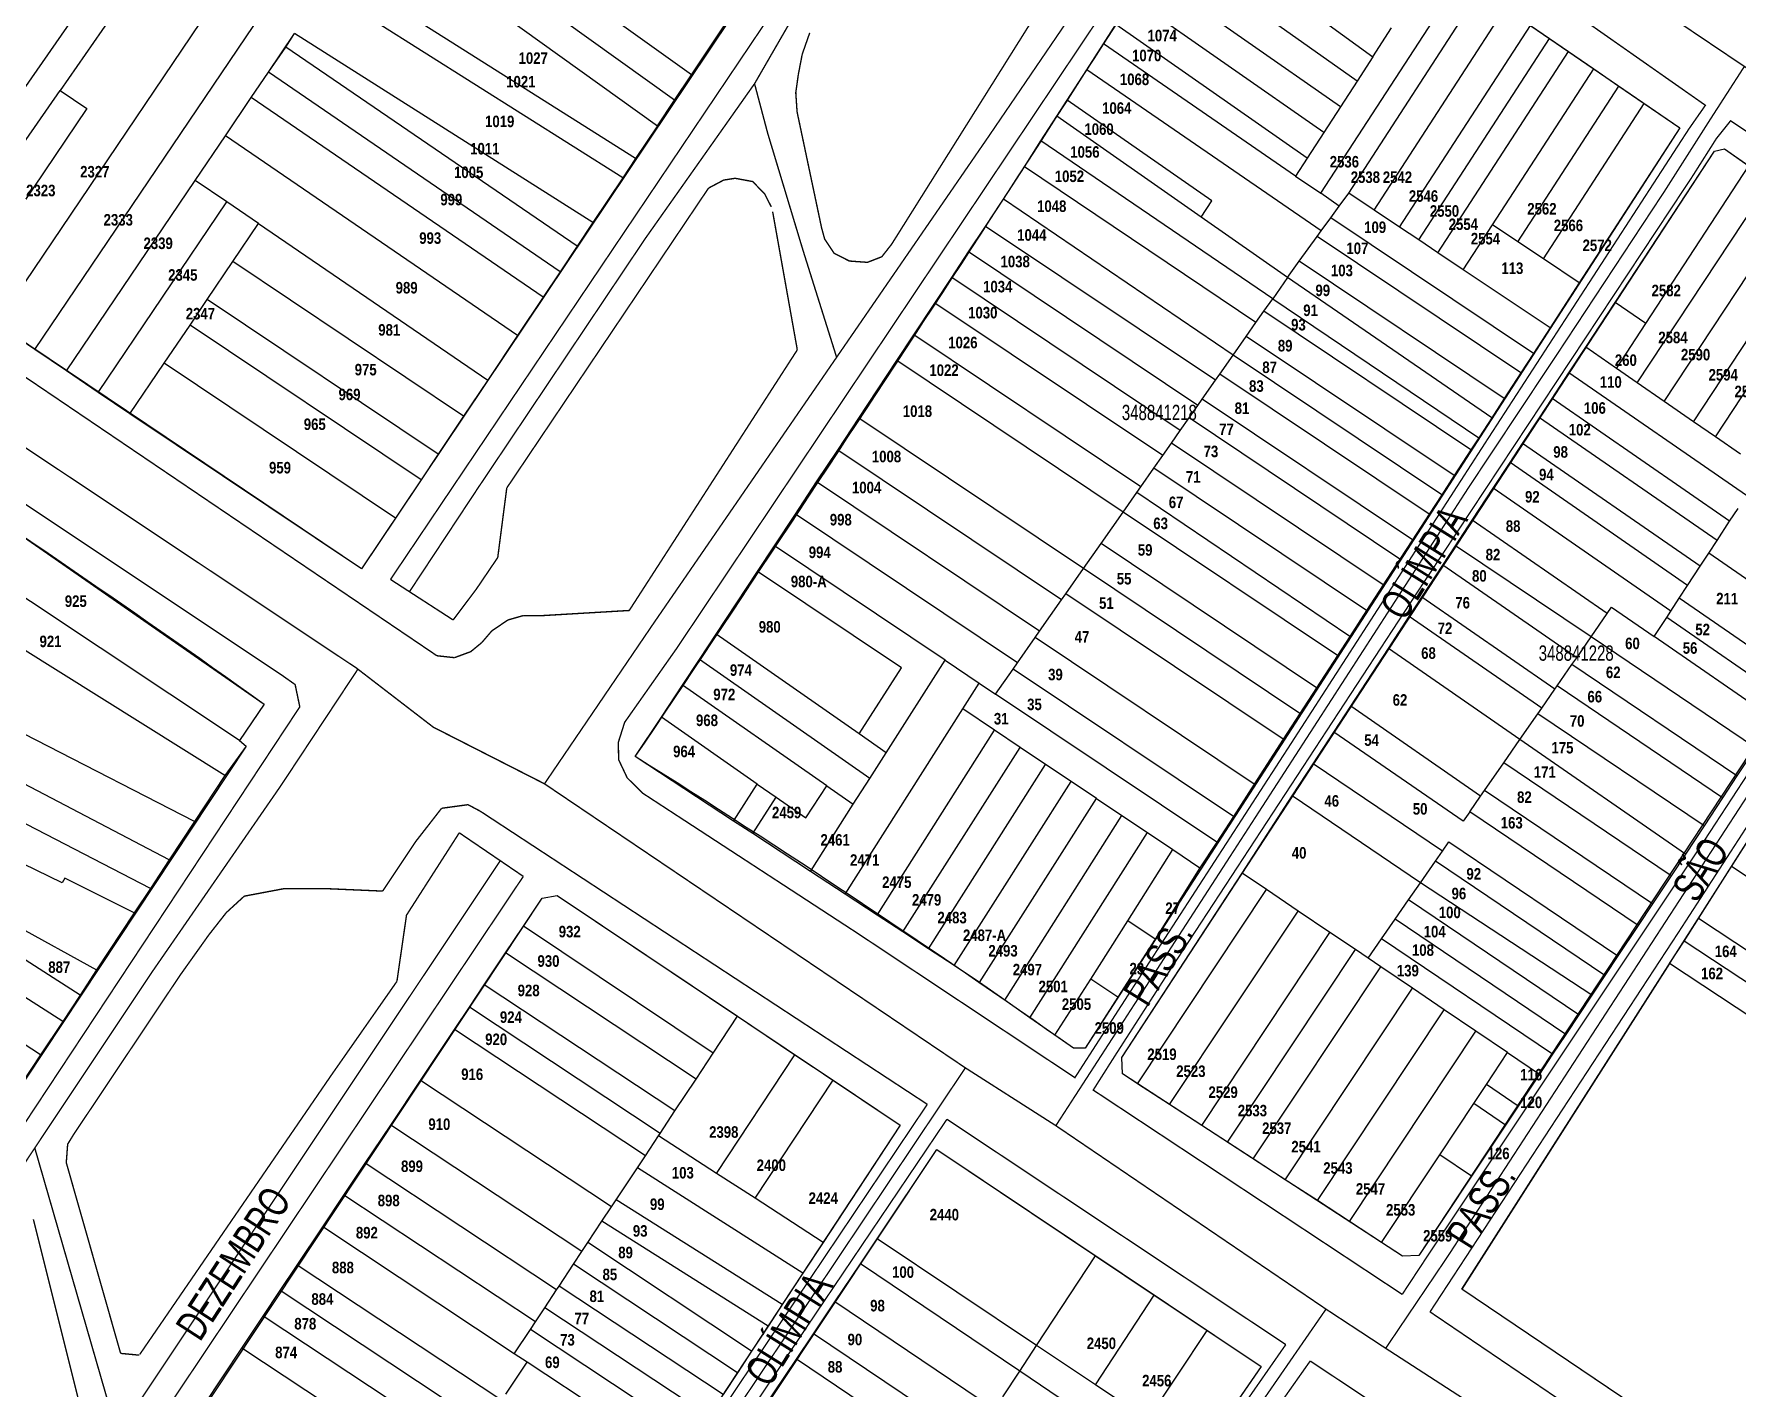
# Model space of a CAD drawing. Extents: x 203136 to 205923, y 4839890 to 4842982.
# Drawn here: x 203999 to 204221.4, y 4840854.8 to 4841031.6 of the extents above; entities that cross this region are included whole.
import ezdxf
from ezdxf.enums import TextEntityAlignment as Align

# ---------------------------------------------------------------- set-up
doc = ezdxf.new("R2010")
doc.units = 0
doc.header["$LTSCALE"] = 1.5
doc.header["$MEASUREMENT"] = 0
doc.linetypes.add('TRACO_11', pattern=[8, 3, -1, 3, -1])
for name, color, linetype in [('CD_MALHA_LOTES', 40, 'CONTINUOUS'), ('CD_TXT_QUADRA', 7, 'CONTINUOUS'), ('RU-QUADRAS', 210, 'CONTINUOUS'), ('SV-EIXO-RUA-PAV', 20, 'CONTINUOUS'), ('SV-RUA-NAO-PAV-S-GUIA-C-GUIA', 7, 'CONTINUOUS'), ('SV-RUA-PAVIM-S-GUIA-C-GUIA', 7, 'CONTINUOUS'), ('SV-TXT-RUA-PAV-S-GUIA-C-GUIA', 7, 'CONTINUOUS'), ('Th_NmrPort', 1, 'CONTINUOUS')]:
    doc.layers.add(name, color=color, linetype=linetype)
doc.styles.add('ARIAL', font='ARIAL.TTF')
doc.styles.get("Standard").update_dxf_attribs({"font": 'swisscbo.ttf'})

msp = doc.modelspace()

# ---------------------------------------------------------------- linework, layer by layer
at = {"layer": 'CD_MALHA_LOTES', "linetype": 'Continuous', "flags": 128}
for points in [[(204084.8, 4841026.32), (204042.801931, 4841056.31642)], [(203981.97, 4841001.92), (204014.94, 4841049.37)], [(203994.09, 4840993.81), (204031.63, 4841049.37)], [(204019.8, 4841049.37), (204002.37, 4841024.26)], [(204082.58, 4841022.99), (204045.82, 4841049.36)], [(204039.78, 4841048.77), (204080.36, 4841019.66)], [(204149.03, 4841046.61), (204173.75, 4841028.65)], [(204171.71, 4841025.5), (204146.79, 4841043.11)], [(204077.49, 4841015.37), (204035.23, 4841042.09)], [(204169.53, 4841022.15), (204144.53, 4841039.59)], [(204166.94, 4841010.84), (204185.25, 4841038.97)], [(204075.82, 4841012.87), (204036.94, 4841037.46)], [(204167.35, 4841018.8), (204142.36, 4841036.23)], [(204170.6, 4841010.88), (204187.72, 4841037.27)], [(203999.06, 4840990.45), (204028.74, 4841034.36)], [(204173.92, 4841008.66), (204191.03, 4841035.01)], [(204029.554553, 4841026.640722), (204032.88, 4841031.56)], [(204031.85, 4841029.91), (204032.88, 4841031.56)], [(204032.88, 4841031.56), (204032.97, 4841031.69)], [(204071.93, 4841007.05), (204032.97, 4841031.69)], [(204084.8, 4841026.32), (204089.25, 4841032.97)], [(204138.57, 4841030.35), (204140.2, 4841032.87)], [(204165.17, 4841015.45), (204140.2, 4841032.87)], [(204173.75, 4841028.65), (204176.18, 4841032.43)], [(204177.24, 4841006.43), (204194.33, 4841032.75)], [(204194.33, 4841032.75), (204196.8, 4841031.05)], [(204029.554553, 4841026.640722), (204031.85, 4841029.91)], [(204069.85, 4841003.93), (204031.85, 4841029.91)], [(204136.41, 4841026.98), (204138.57, 4841030.35)], [(204163.64, 4841013.1), (204138.57, 4841030.35)], [(204179.74, 4841004.76), (204196.8, 4841031.05)], [(204182.23, 4841003.09), (204199.28, 4841029.36)], [(204196.8, 4841031.05), (204199.28, 4841029.36)], [(204199.28, 4841029.36), (204202.58, 4841027.09)], [(204173.75, 4841028.65), (204171.71, 4841025.5)], [(204189.37, 4841006.74), (204202.58, 4841027.09)], [(204202.58, 4841027.09), (204205.88, 4841024.83)], [(204067.63, 4841000.6), (204029.554553, 4841026.640722)], [(204082.58, 4841022.99), (204084.8, 4841026.32)], [(204133.83, 4841022.98), (204136.41, 4841026.98)], [(204167.01, 4841005.94), (204136.41, 4841026.98)], [(204171.71, 4841025.5), (204169.53, 4841022.15)], [(204192.69, 4841004.51), (204205.88, 4841024.83)], [(204205.88, 4841024.83), (204209.18, 4841022.57)], [(203985.29, 4840999.69), (204002.37, 4841024.26)], [(204002.37, 4841024.26), (204005.86, 4841021.93)], [(204065.41, 4840997.28), (204027.314588, 4841023.327179)], [(204080.36, 4841019.66), (204082.58, 4841022.99)], [(204132.48, 4841020.89), (204133.83, 4841022.98)], [(204152.73, 4841009.88), (204133.83, 4841022.98)], [(204005.86, 4841021.93), (203989.09, 4840997.13)], [(204130.41, 4841017.67), (204132.48, 4841020.89)], [(204151.34, 4841007.72), (204132.48, 4841020.89)], [(204169.53, 4841022.15), (204167.35, 4841018.8)], [(204196.01, 4841002.29), (204209.18, 4841022.57)], [(204209.18, 4841022.57), (204213.83, 4841019.38)], [(204020, 4841012.51), (204023.95, 4841018.35)], [(204062.08, 4840992.29), (204023.95, 4841018.35)], [(204080.36, 4841019.66), (204077.49, 4841015.37)], [(204167.35, 4841018.8), (204165.17, 4841015.45)], [(204213.83, 4841019.38), (204200.7, 4840999.15)], [(204128.25, 4841014.31), (204130.41, 4841017.67)], [(204160.68, 4840997.05), (204130.41, 4841017.67)], [(204205.37, 4840996.6), (204218.33, 4841016.36)], [(204218.33, 4841016.36), (204219.64, 4841016.65)], [(204219.64, 4841016.65), (204222.83, 4841014.41)], [(204077.49, 4841015.37), (204075.82, 4841012.87)], [(204125.51, 4841010.06), (204128.25, 4841014.31)], [(204158.48, 4840993.98), (204128.25, 4841014.31)], [(204165.17, 4841015.45), (204163.64, 4841013.1)], [(204209.38, 4840993.83), (204222.83, 4841014.41)], [(204003.2, 4840987.65), (204020, 4841012.51)], [(204024.14, 4841009.71), (204020, 4841012.51)], [(204075.82, 4841012.87), (204071.93, 4841007.05)], [(204163.64, 4841013.1), (204166.94, 4841010.84)], [(204208.25, 4840986.11), (204225.65, 4841012.42)], [(204007.35, 4840984.85), (204024.14, 4841009.71)], [(204028.29, 4841006.91), (204024.14, 4841009.71)], [(204123.18, 4841006.53), (204125.51, 4841010.06)], [(204155.49, 4840989.71), (204125.51, 4841010.06)], [(204151.34, 4841007.72), (204152.73, 4841009.88)], [(204169.36, 4841009.17), (204166.94, 4841010.84)], [(204169.36, 4841009.17), (204170.6, 4841010.88)], [(204173.92, 4841008.66), (204170.6, 4841010.88)], [(204211.78, 4840983.67), (204229.16, 4841009.96)], [(204071.93, 4841007.05), (204069.85, 4841003.93)], [(204162.6, 4840999.85), (204151.34, 4841007.72)], [(204167.01, 4841005.94), (204168.25, 4841007.64)], [(204168.25, 4841007.64), (204169.36, 4841009.17)], [(204194.71, 4840989.92), (204168.25, 4841007.64)], [(204177.24, 4841006.43), (204173.92, 4841008.66)], [(204215.62, 4840981.02), (204232.92, 4841007.31)], [(204024.93, 4841001.94), (204028.29, 4841006.91)], [(204028.29, 4841006.91), (204058.19, 4840986.46)], [(204120.97, 4841003.2), (204123.18, 4841006.53)], [(204153.2, 4840986.43), (204123.18, 4841006.53)], [(204164.14, 4841001.97), (204166.49, 4841005.21)], [(204166.49, 4841005.21), (204167.01, 4841005.94)], [(204193.08, 4840987.41), (204166.49, 4841005.21)], [(204179.74, 4841004.76), (204177.24, 4841006.43)], [(204185.55, 4841000.87), (204189.37, 4841006.74)], [(204192.69, 4841004.51), (204189.37, 4841006.74)], [(204218.48, 4840979.04), (204235.77, 4841005.31)], [(204069.85, 4841003.93), (204067.63, 4841000.6)], [(204118.77, 4840999.86), (204120.97, 4841003.2)], [(204150.9, 4840983.16), (204120.97, 4841003.2)], [(204182.23, 4841003.09), (204179.74, 4841004.76)], [(204185.55, 4841000.87), (204182.23, 4841003.09)], [(204196.01, 4841002.29), (204192.69, 4841004.51)], [(204021.57, 4840996.97), (204024.93, 4841001.94)], [(204055.05, 4840981.77), (204024.93, 4841001.94)], [(204067.63, 4841000.6), (204065.41, 4840997.28)], [(204162.6, 4840999.85), (204164.14, 4841001.97)], [(204190.9, 4840984.05), (204164.14, 4841001.97)], [(204196.89, 4840993.28), (204185.55, 4841000.87)], [(204200.7, 4840999.15), (204196.01, 4841002.29)], [(204116.56, 4840996.52), (204118.77, 4840999.86)], [(204148.6, 4840979.88), (204118.77, 4840999.86)], [(204162.6, 4840999.85), (204160.68, 4840997.05)], [(204189.26, 4840981.53), (204162.6, 4840999.85)], [(204200.7, 4840999.15), (204196.89, 4840993.28)], [(204019.33, 4840993.65), (204021.57, 4840996.97)], [(204051.72, 4840976.78), (204021.57, 4840996.97)], [(204065.41, 4840997.28), (204062.08, 4840992.29)], [(204113.81, 4840992.35), (204116.56, 4840996.52)], [(204146.31, 4840976.6), (204116.56, 4840996.52)], [(204159.51, 4840995.44), (204160.68, 4840997.05)], [(204160.68, 4840997.05), (204187.57, 4840978.93)], [(204201.53, 4840990.74), (204205.37, 4840996.6)], [(204209.38, 4840993.83), (204205.37, 4840996.6)], [(203999.06, 4840990.45), (203994.09, 4840993.81)], [(204157.21, 4840992.17), (204158.48, 4840993.98)], [(204158.48, 4840993.98), (204159.51, 4840995.44)], [(204186.54, 4840977.34), (204159.51, 4840995.44)], [(204205.56, 4840987.97), (204209.38, 4840993.83)], [(204015.97, 4840988.68), (204019.33, 4840993.65)], [(204049.51, 4840973.44), (204019.33, 4840993.65)], [(204062.08, 4840992.29), (204058.19, 4840986.46)], [(204111.6, 4840989.01), (204113.81, 4840992.35)], [(204143.44, 4840972.51), (204113.81, 4840992.35)], [(204155.49, 4840989.71), (204157.21, 4840992.17)], [(204184.36, 4840973.99), (204157.21, 4840992.17)], [(204196.89, 4840993.28), (204194.71, 4840989.92)], [(204003.2, 4840987.65), (203999.06, 4840990.45)], [(204153.77, 4840987.25), (204155.49, 4840989.71)], [(204182.73, 4840971.47), (204155.49, 4840989.71)], [(204194.71, 4840989.92), (204193.08, 4840987.41)], [(204199.34, 4840987.4), (204201.53, 4840990.74)], [(204205.56, 4840987.97), (204201.53, 4840990.74)], [(204007.35, 4840984.85), (204003.2, 4840987.65)], [(204011.49, 4840982.05), (204015.97, 4840988.68)], [(204046.17, 4840968.46), (204015.97, 4840988.68)], [(204106.64, 4840981.5), (204111.6, 4840989.01)], [(204141.14, 4840969.23), (204111.6, 4840989.01)], [(204153.2, 4840986.43), (204153.77, 4840987.25)], [(204181.1, 4840968.95), (204153.77, 4840987.25)], [(204193.08, 4840987.41), (204190.9, 4840984.05)], [(204197.14, 4840984.05), (204199.34, 4840987.4)], [(204222.51, 4840971.39), (204199.34, 4840987.4)], [(204208.25, 4840986.11), (204205.56, 4840987.97)], [(204011.49, 4840982.05), (204007.35, 4840984.85)], [(204058.19, 4840986.46), (204055.05, 4840981.77)], [(204151.47, 4840983.97), (204153.2, 4840986.43)], [(204211.78, 4840983.67), (204208.25, 4840986.11)], [(204149.75, 4840981.52), (204150.9, 4840983.16)], [(204150.9, 4840983.16), (204151.47, 4840983.97)], [(204178.92, 4840965.6), (204151.47, 4840983.97)], [(204190.9, 4840984.05), (204189.26, 4840981.53)], [(204195.5, 4840981.54), (204197.14, 4840984.05)], [(204220.32, 4840968.04), (204197.14, 4840984.05)], [(204215.62, 4840981.02), (204211.78, 4840983.67)], [(204046.17, 4840968.46), (204041.72, 4840961.81), (204011.49, 4840982.05)], [(204055.05, 4840981.77), (204051.72, 4840976.78)], [(204103.89, 4840977.33), (204106.64, 4840981.5)], [(204135.97, 4840961.86), (204106.64, 4840981.5)], [(204148.6, 4840979.88), (204149.75, 4840981.52)], [(204177.28, 4840963.08), (204149.75, 4840981.52)], [(204189.26, 4840981.53), (204187.57, 4840978.93)], [(204193.3, 4840978.2), (204195.5, 4840981.54)], [(204218.68, 4840965.53), (204195.5, 4840981.54)], [(204218.48, 4840979.04), (204215.62, 4840981.02)], [(204146.31, 4840976.6), (204147.46, 4840978.24)], [(204147.46, 4840978.24), (204148.6, 4840979.88)], [(204175.1, 4840959.73), (204147.46, 4840978.24)], [(204187.57, 4840978.93), (204186.54, 4840977.34)], [(204191.66, 4840975.69), (204193.3, 4840978.2)], [(204216.49, 4840962.18), (204193.3, 4840978.2)], [(204221.73, 4840976.8), (204218.48, 4840979.04)], [(204051.72, 4840976.78), (204049.51, 4840973.44)], [(204101.13, 4840973.16), (204103.89, 4840977.33)], [(204133.1, 4840957.76), (204103.89, 4840977.33)], [(204145.16, 4840974.96), (204146.31, 4840976.6)], [(204186.54, 4840977.34), (204184.36, 4840973.99)], [(204143.44, 4840972.51), (204145.16, 4840974.96)], [(204172.93, 4840956.37), (204145.16, 4840974.96)], [(204184.36, 4840973.99), (204182.73, 4840971.47)], [(204189.46, 4840972.34), (204191.66, 4840975.69)], [(204214.84, 4840959.67), (204191.66, 4840975.69)], [(204049.51, 4840973.44), (204046.17, 4840968.46)], [(204098.38, 4840968.98), (204101.13, 4840973.16)], [(204130.23, 4840953.67), (204101.13, 4840973.16)], [(204141.14, 4840969.23), (204142.94, 4840971.8)], [(204142.94, 4840971.8), (204143.44, 4840972.51)], [(204170.75, 4840953.01), (204142.94, 4840971.8)], [(204182.73, 4840971.47), (204181.1, 4840968.95)], [(204186.72, 4840968.16), (204189.46, 4840972.34)], [(204212.65, 4840956.32), (204189.46, 4840972.34)], [(204138.27, 4840965.14), (204141.14, 4840969.23)], [(204169.11, 4840950.5), (204141.14, 4840969.23)], [(204220.32, 4840968.04), (204221.42, 4840969.72)], [(203993.53, 4840968.79), (204029.01, 4840944.17)], [(204095.62, 4840964.81), (204098.38, 4840968.98)], [(204127.36, 4840949.57), (204098.38, 4840968.98)], [(204181.1, 4840968.95), (204178.92, 4840965.6)], [(204184.53, 4840964.81), (204186.72, 4840968.16)], [(204204.35, 4840955.98), (204186.72, 4840968.16)], [(204218.68, 4840965.53), (204220.32, 4840968.04)], [(204093.42, 4840961.47), (204095.62, 4840964.81)], [(204117.91, 4840949.89), (204095.62, 4840964.81)], [(204135.97, 4840961.86), (204138.27, 4840965.14)], [(204166.39, 4840946.3), (204138.27, 4840965.14)], [(204178.92, 4840965.6), (204177.28, 4840963.08)], [(204182.88, 4840962.3), (204184.53, 4840964.81)], [(204202.24, 4840952.94), (204184.53, 4840964.81)], [(204217.59, 4840963.86), (204218.68, 4840965.53)], [(204025.8, 4840939.41), (203989.37, 4840963.61)], [(204177.28, 4840963.08), (204175.1, 4840959.73)], [(204216.49, 4840962.18), (204217.59, 4840963.86)], [(204233.22, 4840953.07), (204217.59, 4840963.86)], [(204088.02, 4840953.31), (204093.42, 4840961.47)], [(204112.2, 4840948.9), (204093.42, 4840961.47)], [(204133.68, 4840958.58), (204135.97, 4840961.86)], [(204164.21, 4840942.95), (204135.97, 4840961.86)], [(204180.14, 4840958.12), (204182.88, 4840962.3)], [(204200.36, 4840950.23), (204182.88, 4840962.3)], [(204214.84, 4840959.67), (204216.49, 4840962.18)], [(204023.87, 4840934.83), (203986.38, 4840958.28)], [(204133.1, 4840957.76), (204133.68, 4840958.58)], [(204162.03, 4840939.59), (204133.68, 4840958.58)], [(204175.1, 4840959.73), (204172.93, 4840956.37)], [(204178.5, 4840955.61), (204180.14, 4840958.12)], [(204197.51, 4840946.12), (204180.14, 4840958.12)], [(204213.75, 4840958), (204214.84, 4840959.67)], [(204130.23, 4840953.67), (204133.1, 4840957.76)], [(204172.93, 4840956.37), (204170.75, 4840953.01)], [(204202.24, 4840952.94), (204204.35, 4840955.98)], [(204204.35, 4840955.98), (204204.92, 4840956.81)], [(204204.92, 4840956.81), (204210.46, 4840952.98)], [(204212.11, 4840955.49), (204212.65, 4840956.32)], [(204212.65, 4840956.32), (204213.75, 4840958)], [(204229.39, 4840947.21), (204213.75, 4840958)], [(204129.66, 4840952.85), (204130.23, 4840953.67)], [(204175.77, 4840951.42), (204178.5, 4840955.61)], [(204195.79, 4840943.66), (204178.5, 4840955.61)], [(204210.46, 4840952.98), (204212.11, 4840955.49)], [(204227.74, 4840944.7), (204212.11, 4840955.49)], [(204085.82, 4840949.97), (204088.02, 4840953.31)], [(204106.7, 4840940.27), (204088.02, 4840953.31)], [(204127.36, 4840949.57), (204129.66, 4840952.85)], [(204158.24, 4840933.71), (204129.66, 4840952.85)], [(204170.75, 4840953.01), (204169.11, 4840950.5)], [(204170.85, 4840943.88), (204175.77, 4840951.42)], [(204192.94, 4840939.55), (204175.77, 4840951.42)], [(204200.36, 4840950.23), (204202.24, 4840952.94)], [(204223.68, 4840938.48), (204202.24, 4840952.94)], [(204226.1, 4840942.19), (204210.46, 4840952.98)], [(204019.93, 4840928.86), (203978.54, 4840950.09)], [(204083.61, 4840946.64), (204085.82, 4840949.97)], [(204108.07, 4840934.46), (204085.82, 4840949.97)], [(204110.21, 4840937.82), (204117.91, 4840949.89)], [(204117.91, 4840949.89), (204122.35, 4840946.91)], [(204126.79, 4840948.75), (204127.36, 4840949.57)], [(204169.11, 4840950.5), (204166.39, 4840946.3)], [(204197.79, 4840946.54), (204199.73, 4840949.33)], [(204199.73, 4840949.33), (204200.36, 4840950.23)], [(204221.27, 4840934.8), (204199.73, 4840949.33)], [(204106.7, 4840940.27), (204112.2, 4840948.9)], [(204124.49, 4840945.48), (204126.79, 4840948.75)], [(204155.55, 4840929.49), (204126.79, 4840948.75)], [(204016.61, 4840923.83), (203974.98, 4840945.65)], [(204080.86, 4840942.47), (204083.61, 4840946.64)], [(204102.48, 4840933.48), (204083.61, 4840946.64)], [(204120.21, 4840943.53), (204122.35, 4840946.91)], [(204122.35, 4840946.91), (204124.49, 4840945.48)], [(204153.39, 4840926.13), (204124.49, 4840945.48)], [(204166.39, 4840946.3), (204164.21, 4840942.95)], [(204195.79, 4840943.66), (204197.51, 4840946.12)], [(204197.51, 4840946.12), (204197.79, 4840946.54)], [(204219.4, 4840931.95), (204197.79, 4840946.54)], [(204029.01, 4840944.17), (204025.8, 4840939.41)], [(204104.86, 4840919.37), (204120.21, 4840943.53)], [(204124.36, 4840940.75), (204120.21, 4840943.53)], [(204164.21, 4840942.95), (204162.03, 4840939.59)], [(204168.67, 4840940.52), (204170.85, 4840943.88)], [(204187.8, 4840932.16), (204170.85, 4840943.88)], [(204192.94, 4840939.55), (204195.28, 4840942.92)], [(204195.28, 4840942.92), (204195.79, 4840943.66)], [(204216.99, 4840928.27), (204195.28, 4840942.92)], [(204014.15, 4840920.09), (203972, 4840941.9)], [(204077.46, 4840937.32), (204080.86, 4840942.47)], [(204093.38, 4840933.74), (204080.86, 4840942.47)], [(204109.04, 4840916.63), (204124.36, 4840940.75)], [(204127.69, 4840938.52), (204124.36, 4840940.75)], [(204165.96, 4840936.36), (204168.67, 4840940.52)], [(204185.53, 4840928.87), (204168.67, 4840940.52)], [(204025.8, 4840939.41), (204026.64, 4840938.69), (204023.87, 4840934.83)], [(204110.21, 4840937.82), (204106.7, 4840940.27)], [(204112.39, 4840914.43), (204127.69, 4840938.52)], [(204131.01, 4840936.3), (204127.69, 4840938.52)], [(204162.03, 4840939.59), (204158.24, 4840933.71)], [(204190.83, 4840936.51), (204192.94, 4840939.55)], [(204214.56, 4840924.6), (204192.94, 4840939.55)], [(204223.68, 4840938.48), (204221.27, 4840934.8)], [(204002.65, 4840920.84), (203968.49, 4840937.48)], [(204090.29, 4840928.91), (204077.46, 4840937.32)], [(204108.07, 4840934.46), (204110.21, 4840937.82)], [(204115.74, 4840912.24), (204131.01, 4840936.3)], [(204134.34, 4840934.07), (204131.01, 4840936.3)], [(204163.22, 4840932.18), (204165.96, 4840936.36)], [(204182.82, 4840924.96), (204165.96, 4840936.36)], [(204188.32, 4840932.9), (204190.83, 4840936.51)], [(204212.68, 4840921.77), (204190.83, 4840936.51)], [(204023.87, 4840934.83), (204019.93, 4840928.86)], [(204090.29, 4840928.91), (204093.38, 4840933.74)], [(204093.38, 4840933.74), (204095.84, 4840932.02)], [(204105.91, 4840931.09), (204108.07, 4840934.46)], [(204119.08, 4840910.05), (204134.34, 4840934.07)], [(204137.66, 4840931.84), (204134.34, 4840934.07)], [(204158.24, 4840933.71), (204155.55, 4840929.49)], [(204221.27, 4840934.8), (204219.4, 4840931.95)], [(204092.8, 4840927.27), (204095.84, 4840932.02)], [(204095.84, 4840932.02), (204099.73, 4840929.31)], [(204099.73, 4840929.31), (204102.48, 4840933.48)], [(204102.48, 4840933.48), (204105.91, 4840931.09)], [(204122.41, 4840907.82), (204137.66, 4840931.84)], [(204137.66, 4840931.84), (204140.99, 4840929.62)], [(204156.67, 4840922.12), (204163.22, 4840932.18)], [(204179.97, 4840920.86), (204163.22, 4840932.18)], [(204186.39, 4840930.1), (204187.8, 4840932.16)], [(204187.8, 4840932.16), (204188.32, 4840932.9)], [(204210.25, 4840918.11), (204188.32, 4840932.9)], [(204219.4, 4840931.95), (204216.99, 4840928.27)], [(204100.33, 4840922.34), (204105.91, 4840931.09)], [(204125.69, 4840905.53), (204140.99, 4840929.62)], [(204140.99, 4840929.62), (204144.31, 4840927.39)], [(204155.55, 4840929.49), (204153.39, 4840926.13)], [(204186.39, 4840930.1), (204185.53, 4840928.87)], [(204208.37, 4840915.27), (204186.39, 4840930.1)], [(204002.71, 4840902.76), (203961.73, 4840928.97)], [(204019.93, 4840928.86), (204016.61, 4840923.83)], [(204092.8, 4840927.27), (204090.29, 4840928.91)], [(204100.33, 4840922.34), (204092.8, 4840927.27)], [(204128.97, 4840903.24), (204144.31, 4840927.39)], [(204144.31, 4840927.39), (204147.64, 4840925.17)], [(204216.99, 4840928.27), (204214.56, 4840924.6)], [(204220.55, 4840922.95), (204223.4, 4840927.42)], [(203999.81, 4840898.38), (203958.74, 4840925.22)], [(204141.74, 4840915.88), (204147.64, 4840925.17)], [(204147.64, 4840925.17), (204151.17, 4840922.8)], [(204153.39, 4840926.13), (204151.17, 4840922.8)], [(204181.92, 4840923.67), (204182.82, 4840924.96)], [(204182.82, 4840924.96), (204183.67, 4840926.2)], [(204183.67, 4840926.2), (204205.73, 4840911.31)], [(204016.61, 4840923.83), (204014.15, 4840920.09)], [(204151.17, 4840922.8), (204145.31, 4840913.48)], [(204179.97, 4840920.86), (204181.92, 4840923.67)], [(204204.03, 4840908.74), (204181.92, 4840923.67)], [(204214.56, 4840924.6), (204212.68, 4840921.77)], [(204216.24, 4840916.2), (204220.55, 4840922.95)], [(204244.54, 4840907.11), (204220.55, 4840922.95)], [(204002.99, 4840921.47), (204002.65, 4840920.84)], [(204012.05, 4840916.92), (204002.99, 4840921.47)], [(204104.86, 4840919.37), (204100.33, 4840922.34)], [(204140.98, 4840898.06), (204156.67, 4840922.12)], [(204159.86, 4840919.96), (204156.67, 4840922.12)], [(204178.4, 4840918.61), (204179.97, 4840920.86)], [(204202.33, 4840906.18), (204179.97, 4840920.86)], [(204212.68, 4840921.77), (204210.25, 4840918.11)], [(204014.15, 4840920.09), (204012.05, 4840916.92)], [(204062.85, 4840915.18), (204065.28, 4840918.84)], [(204065.28, 4840918.84), (204067.28, 4840919.17)], [(204067.28, 4840919.17), (204090.82, 4840903.42)], [(204109.04, 4840916.63), (204104.86, 4840919.37)], [(204143.03, 4840894.62), (204159.86, 4840919.96)], [(204164, 4840917.16), (204159.86, 4840919.96)], [(204176.65, 4840916.08), (204178.4, 4840918.61)], [(204200.62, 4840903.61), (204178.4, 4840918.61)], [(204210.25, 4840918.11), (204208.37, 4840915.27)], [(204012.05, 4840916.92), (204007.14, 4840909.47)], [(204112.39, 4840914.43), (204109.04, 4840916.63)], [(204136.91, 4840908.28), (204141.74, 4840915.88)], [(204145.31, 4840913.48), (204141.74, 4840915.88)], [(204147.22, 4840891.9), (204164, 4840917.16)], [(204168.15, 4840914.36), (204164, 4840917.16)], [(204174.89, 4840913.54), (204176.65, 4840916.08)], [(204198.92, 4840901.05), (204176.65, 4840916.08)], [(204214.4, 4840913.22), (204216.24, 4840916.2)], [(204240.24, 4840900.36), (204216.24, 4840916.2)], [(203996.56, 4840915.32), (204007.14, 4840909.47)], [(204060.52, 4840911.7), (204062.85, 4840915.18)], [(204087.63, 4840898.6), (204062.85, 4840915.18)], [(204115.74, 4840912.24), (204112.39, 4840914.43)], [(204151.42, 4840889.17), (204168.15, 4840914.36)], [(204171.46, 4840912.12), (204168.15, 4840914.36)], [(204208.37, 4840915.27), (204205.73, 4840911.31)], [(204004.97, 4840906.19), (203994.88, 4840912.68)], [(204057.75, 4840907.54), (204060.52, 4840911.7)], [(204085.4, 4840895.23), (204060.52, 4840911.7)], [(204119.08, 4840910.05), (204115.74, 4840912.24)], [(204145.31, 4840913.48), (204140.47, 4840905.9)], [(204154.77, 4840886.99), (204171.46, 4840912.12)], [(204173.12, 4840911), (204171.46, 4840912.12)], [(204173.12, 4840911), (204174.89, 4840913.54)], [(204197.21, 4840898.48), (204174.89, 4840913.54)], [(204212.47, 4840910.3), (204214.4, 4840913.22)], [(204238.36, 4840897.41), (204214.4, 4840913.22)], [(204007.14, 4840909.47), (204004.97, 4840906.19)], [(204122.41, 4840907.82), (204119.08, 4840910.05)], [(204158.12, 4840884.81), (204174.77, 4840909.88)], [(204174.77, 4840909.88), (204173.12, 4840911)], [(204178.92, 4840907.08), (204174.77, 4840909.88)], [(204212.47, 4840910.3), (204185.35, 4840867.8)], [(204205.73, 4840911.31), (204204.03, 4840908.74)], [(204236.54, 4840894.43), (204212.47, 4840910.3)], [(204055.8, 4840904.62), (204057.75, 4840907.54)], [(204082.64, 4840891.06), (204057.75, 4840907.54)], [(204125.69, 4840905.53), (204122.41, 4840907.82)], [(204132.25, 4840900.94), (204136.91, 4840908.28)], [(204140.47, 4840905.9), (204136.91, 4840908.28)], [(204162.31, 4840882.08), (204178.92, 4840907.08)], [(204183.06, 4840904.28), (204178.92, 4840907.08)], [(204204.03, 4840908.74), (204202.33, 4840906.18)], [(204004.97, 4840906.19), (204002.71, 4840902.76)], [(204128.97, 4840903.24), (204125.69, 4840905.53)], [(204140.47, 4840905.9), (204136.21, 4840899.24), (204134.67, 4840899.25), (204132.25, 4840900.94)], [(204202.33, 4840906.18), (204200.62, 4840903.61)], [(204002.71, 4840902.76), (203999.81, 4840898.38)], [(204053.86, 4840901.71), (204055.8, 4840904.62)], [(204080.71, 4840888.14), (204055.8, 4840904.62)], [(204087.63, 4840898.6), (204090.82, 4840903.42)], [(204090.82, 4840903.42), (204098.3, 4840898.41)], [(204132.25, 4840900.94), (204128.97, 4840903.24)], [(204166.51, 4840879.36), (204183.06, 4840904.28)], [(204187.2, 4840901.48), (204183.06, 4840904.28)], [(204200.62, 4840903.61), (204198.92, 4840901.05)], [(204049.42, 4840895.06), (204053.86, 4840901.71)], [(204078.78, 4840885.22), (204053.86, 4840901.71)], [(204170.7, 4840876.63), (204187.2, 4840901.48)], [(204191.34, 4840898.68), (204187.2, 4840901.48)], [(204198.92, 4840901.05), (204197.21, 4840898.48)], [(203999.81, 4840898.38), (203997.46, 4840894.81)], [(204085.4, 4840895.23), (204087.63, 4840898.6)], [(204088.05, 4840882.92), (204098.3, 4840898.41)], [(204098.3, 4840898.41), (204103.29, 4840895.08)], [(204141.06, 4840895.9), (204140.98, 4840898.06)], [(204188.58, 4840894.51), (204191.34, 4840898.68)], [(204191.34, 4840898.68), (204195.49, 4840895.88)], [(204197.21, 4840898.48), (204195.49, 4840895.88)], [(204143.03, 4840894.62), (204141.06, 4840895.9)], [(204195.49, 4840895.88), (204192.72, 4840891.71)], [(204045.54, 4840889.23), (204049.42, 4840895.06)], [(204074.36, 4840878.55), (204049.42, 4840895.06)], [(204082.64, 4840891.06), (204085.4, 4840895.23)], [(204093.09, 4840879.67), (204103.29, 4840895.08)], [(204103.29, 4840895.08), (204112.05, 4840889.21), (204101.98, 4840873.91)], [(204147.22, 4840891.9), (204143.03, 4840894.62)], [(204186.92, 4840892.02), (204188.58, 4840894.51)], [(204192.72, 4840891.71), (204188.58, 4840894.51)], [(204151.42, 4840889.17), (204147.22, 4840891.9)], [(204182.49, 4840885.35), (204186.92, 4840892.02)], [(204191.06, 4840889.21), (204186.92, 4840892.02)], [(204192.72, 4840891.71), (204191.06, 4840889.21)], [(204042.21, 4840884.24), (204045.54, 4840889.23)], [(204070.49, 4840872.72), (204045.54, 4840889.23)], [(204080.71, 4840888.14), (204082.64, 4840891.06)], [(204154.77, 4840886.99), (204151.42, 4840889.17)], [(204191.06, 4840889.21), (204186.63, 4840882.55)], [(204078.78, 4840885.22), (204080.49, 4840887.81)], [(204080.49, 4840887.81), (204080.71, 4840888.14)], [(204088.05, 4840882.92), (204080.49, 4840887.81)], [(204158.12, 4840884.81), (204154.77, 4840886.99)], [(204077.74, 4840883.66), (204078.78, 4840885.22)], [(204109.03, 4840874.38), (204116.83, 4840886.02), (204137.54, 4840872.16)], [(204162.31, 4840882.08), (204158.12, 4840884.81)], [(204174.89, 4840873.91), (204182.49, 4840885.35)], [(204186.63, 4840882.55), (204182.49, 4840885.35)], [(204039.43, 4840880.08), (204042.21, 4840884.24)], [(204067.18, 4840867.71), (204042.21, 4840884.24)], [(204074.96, 4840879.46), (204077.74, 4840883.66)], [(204099.33, 4840869.88), (204077.74, 4840883.66)], [(204093.09, 4840879.67), (204088.05, 4840882.92)], [(204186.63, 4840882.55), (204179.75, 4840872.18)], [(204166.51, 4840879.36), (204162.31, 4840882.08)], [(204036.66, 4840875.92), (204039.43, 4840880.08)], [(204064.42, 4840863.54), (204039.43, 4840880.08)], [(204073.1, 4840876.66), (204074.36, 4840878.55)], [(204074.36, 4840878.55), (204074.96, 4840879.46)], [(204096.65, 4840865.82), (204074.96, 4840879.46)], [(204101.98, 4840873.91), (204093.09, 4840879.67)], [(204170.7, 4840876.63), (204166.51, 4840879.36)], [(204033.33, 4840870.93), (204036.66, 4840875.92)], [(204061.66, 4840859.37), (204036.66, 4840875.92)], [(204071.27, 4840873.88), (204073.1, 4840876.66)], [(204094.8, 4840862.99), (204073.1, 4840876.66)], [(204174.89, 4840873.91), (204170.7, 4840876.63)], [(204070.49, 4840872.72), (204071.27, 4840873.88)], [(204092.65, 4840859.73), (204071.27, 4840873.88)], [(204101.98, 4840873.91), (204099.33, 4840869.88)], [(204106.85, 4840871.13), (204109.03, 4840874.38)], [(204129.85, 4840860.46), (204109.03, 4840874.38)], [(204177.62, 4840872.13), (204174.89, 4840873.91)], [(204069.39, 4840871.05), (204070.49, 4840872.72)], [(204129.85, 4840860.46), (204137.54, 4840872.16)], [(204137.54, 4840872.16), (204145.21, 4840867.03)], [(204179.75, 4840872.18), (204177.62, 4840872.13)], [(204031.11, 4840867.61), (204033.33, 4840870.93)], [(204060.02, 4840853.27), (204033.33, 4840870.93)], [(204067.51, 4840868.21), (204069.39, 4840871.05)], [(204090.78, 4840856.89), (204069.39, 4840871.05)], [(204099.33, 4840869.88), (204096.65, 4840865.82)], [(204103.5, 4840866.14), (204106.85, 4840871.13)], [(204127.64, 4840857.09), (204106.85, 4840871.13)], [(204028.89, 4840864.27), (204031.11, 4840867.61)], [(204056.14, 4840851.04), (204031.11, 4840867.61)], [(204065.64, 4840865.38), (204067.18, 4840867.71)], [(204067.18, 4840867.71), (204067.51, 4840868.21)], [(204088.91, 4840854.05), (204067.51, 4840868.21)], [(204137.52, 4840855.32), (204145.21, 4840867.03)], [(204145.21, 4840867.03), (204152.1, 4840862.42)], [(204240.81, 4840830.38), (204185.35, 4840867.8)], [(204064.42, 4840863.54), (204065.64, 4840865.38)], [(204087.04, 4840851.21), (204065.64, 4840865.38)], [(204096.65, 4840865.82), (204094.8, 4840862.99)], [(204100.72, 4840861.99), (204103.5, 4840866.14)], [(204124.34, 4840852.08), (204103.5, 4840866.14)], [(204026.11, 4840860.12), (204028.89, 4840864.27)], [(204053.93, 4840847.7), (204028.89, 4840864.27)], [(204061.66, 4840859.37), (204063.76, 4840862.54)], [(204063.76, 4840862.54), (204064.42, 4840863.54)], [(204085.18, 4840848.36), (204063.76, 4840862.54)], [(204094.8, 4840862.99), (204092.65, 4840859.73)], [(204144.36, 4840850.75), (204152.1, 4840862.42)], [(204152.1, 4840862.42), (204159.17, 4840857.69)], [(204098.49, 4840858.67), (204100.72, 4840861.99)], [(204121.59, 4840847.9), (204100.72, 4840861.99)], [(204127.64, 4840857.09), (204129.85, 4840860.46)], [(204137.52, 4840855.32), (204129.85, 4840860.46)], [(204021.12, 4840852.63), (204026.11, 4840860.12)], [(204051.17, 4840843.53), (204026.11, 4840860.12)], [(204060.57, 4840854.1), (204063.33, 4840858.27)], [(204063.33, 4840858.27), (204061.66, 4840859.37)], [(204083.08, 4840845.2), (204063.33, 4840858.27)], [(204092.65, 4840859.73), (204090.78, 4840856.89)], [(204094.03, 4840852.02), (204098.49, 4840858.67)], [(204119.39, 4840844.56), (204098.49, 4840858.67)], [(204090.78, 4840856.89), (204088.91, 4840854.05)], [(204125.44, 4840853.75), (204127.64, 4840857.09)], [(204148.85, 4840842.73), (204127.64, 4840857.09)], [(204159.17, 4840857.69), (204151.22, 4840846.16)], [(204144.36, 4840850.75), (204137.52, 4840855.32)]]:
    msp.add_lwpolyline(points, dxfattribs=at)
at = {"layer": 'CD_MALHA_LOTES', "linetype": 'Continuous'}
for points in [[(204027.314588, 4841023.327179), (204029.554553, 4841026.640722)], [(204023.95, 4841018.35), (204027.314588, 4841023.327179)]]:
    msp.add_lwpolyline(points, dxfattribs=at)
at = {"layer": 'RU-QUADRAS', "color": 6, "linetype": 'Continuous'}
for points in [[(203784.81, 4841132.94), (203811.7, 4841171.68), (203865.35, 4841253.17), (203900.57, 4841229.56), (203899.84, 4841227.93), (204056.98, 4841124.94), (204070.55, 4841114.31), (204121.89, 4841081.42), (204041.72, 4840961.81), (203911.5, 4841049.36), (203888.59, 4841063.89), (203929.99, 4841120.35), (203890.82, 4841146.57), (203891.73, 4841148), (203868.11, 4841165.26), (203865.3, 4841160.68), (203869.43, 4841157.72), (203831.31, 4841102.18)], [(204140.98, 4840898.06), (204218.33, 4841016.36), (204219.64, 4841016.65), (204257.44, 4840990.07), (204179.75, 4840872.18), (204177.62, 4840872.13), (204141.06, 4840895.9)], [(204185.35, 4840867.8), (204261.56, 4840987.18), (204413.58, 4840885.22), (204334.93, 4840766.85)]]:
    msp.add_lwpolyline(points, close=True, dxfattribs=at)
msp.add_lwpolyline([(204077.46, 4840937.32, 0.0068060996), (204156.89, 4841059), (204170.09, 4841049.36), (204213.83, 4841019.38), (204136.21, 4840899.24), (204134.67, 4840899.25, 0.0129072346)], format="xyb", close=True, dxfattribs=at)
msp.add_lwpolyline([(203974.47, 4840981.42, -0.0107082599), (204029.01, 4840944.17), (204025.8, 4840939.41), (204026.64, 4840938.69), (203981.05, 4840869.95)], format="xyb", dxfattribs=at)
for points in [[(203987.6, 4840801.69), (204065.28, 4840918.84), (204067.28, 4840919.17), (204112.05, 4840889.21), (204048.09, 4840791.97)], [(204052.39, 4840789.18), (204116.83, 4840886.02), (204159.17, 4840857.69), (204098.89, 4840770.33)]]:
    msp.add_lwpolyline(points, dxfattribs=at)
at = {"layer": 'SV-EIXO-RUA-PAV', "const_width": 0.18}
for points in [[(203890.12, 4841049.36), (204041.065484, 4840948.865929), (204051.087421, 4840941.156747), (204065.602559, 4840933.766486), (204120.549896, 4840896.688201), (204132.363325, 4840889.14349), (204167.629886, 4840865.193996), (204175.422779, 4840860.081461), (204217.60716, 4840832.78155), (204262.716474, 4840801.839746), (204334.775247, 4840753.485044)], [(204047.927122, 4840958.76207), (204056.889749, 4840972.328155), (204078.742356, 4841004.910921), (204093.027189, 4841025.147767), (204099.040827, 4841035.554773), (204108.67, 4841049.36)], [(204065.602559, 4840933.766486), (204079.764419, 4840954.59386), (204103.740814, 4840989.435686), (204123.45761, 4841018.077497), (204144.78, 4841049.36)], [(204426.784705, 4840890.947058), (204392.486365, 4840913.526279), (204326.261687, 4840958.153557), (204265.79448, 4840998.455846), (204222.247247, 4841027.398472), (204189.61, 4841049.36)], [(204132.363325, 4840889.14349), (204146.55833, 4840911.07027), (204166.494839, 4840941.881239), (204186.266584, 4840972.472522), (204198.461167, 4840990.836104), (204211.805088, 4841011.082346), (204217.851547, 4841020.578974), (204222.247247, 4841027.398472)], [(204103.740814, 4840989.435686), (204099.376004, 4841003.323717), (204094.74666, 4841018.666686), (204093.027189, 4841025.147767)], [(204265.79448, 4840998.455846), (204183.563125, 4840872.143072), (204175.422779, 4840860.081461)], [(203964.062371, 4840830.222018), (203983.259475, 4840862.499369), (203999.060525, 4840886.226867), (204014.481651, 4840909.358557), (204031.187871, 4840933.518321), (204041.211604, 4840948.682429)], [(204059.845112, 4840923.751624), (204009.855314, 4840848.830636), (203974.37698, 4840795.064576), (203929.788468, 4840729.447902)], [(204050.424861, 4840791.977216), (204120.549896, 4840896.688201)], [(203999.060525, 4840886.226867), (204009.855314, 4840848.830636)], [(204101.441039, 4840769.426587), (204167.629886, 4840865.193996)]]:
    msp.add_lwpolyline(points, dxfattribs=at)
at = {"layer": 'SV-RUA-NAO-PAV-S-GUIA-C-GUIA', "linetype": 'TRACO_11', "const_width": 0.18}
for points in [[(204115.58, 4840891.93), (204086.68, 4840848.92), (204060.46, 4840809.17), (204049.06, 4840791.66), (204051.68, 4840790.24), (204075.94, 4840827.21), (204099.83, 4840862.85), (204118.14, 4840889.98)], [(204162.38, 4840860.57), (204122.71, 4840803.62), (204099.77, 4840770.11), (204102.25, 4840768.41), (204136.15, 4840816.71), (204165.57, 4840858.43)]]:
    msp.add_lwpolyline(points, dxfattribs=at)
at = {"layer": 'SV-RUA-PAVIM-S-GUIA-C-GUIA', "const_width": 0.18}
for points in [[(204105.37, 4841049.36), (204045.5, 4840960.44)], [(204110.92, 4841004.19), (204139.29, 4841049.36)], [(204100.23, 4841031.79), (204099.25, 4841028.99)], [(204099.25, 4841028.99), (204098.74, 4841026.34)], [(204098.74, 4841026.34), (204098.41, 4841023.97)], [(204098.41, 4841023.97), (204098.58, 4841021.47)], [(204098.58, 4841021.47), (204101.78, 4841006.33)], [(204060.68, 4840972.38), (204087.02, 4841011.52)], [(204087.02, 4841011.52), (204089, 4841012.57), (204090.495592, 4841012.800719), (204092.791684, 4841012.373475), (204094.345456, 4841010.761599), (204095.21613, 4841009.06634)], [(204095.39, 4841008.44), (204098.61, 4840990.41)], [(204101.78, 4841006.33), (204102.177375, 4841004.879145), (204103.428282, 4841003.003949), (204105.411302, 4841002.000825), (204107.767955, 4841001.830389), (204109.64, 4841002.56), (204110.92, 4841004.19)], [(204098.61, 4840990.41), (204076.67, 4840956.39)], [(204051.56, 4840950.48), (203995.6, 4840988.36)], [(204059.5, 4840963.3), (204060.68, 4840972.38)], [(204056.7, 4840959.17), (204059.5, 4840963.3)], [(204045.5, 4840960.44), (204053.68, 4840955.15)], [(204053.68, 4840955.15), (204056.7, 4840959.17)], [(204076.67, 4840956.39), (204065.5, 4840955.73)], [(204058.72, 4840953.72), (204057.41, 4840952.19)], [(204060.83, 4840955.15), (204058.72, 4840953.72)], [(204062.87, 4840955.73), (204060.83, 4840955.15)], [(204065.5, 4840955.73), (204062.87, 4840955.73)], [(204057.42, 4840952.2), (204055.96, 4840951)], [(204057.41, 4840952.19), (204057.42, 4840952.2)], [(204053.85, 4840950.23), (204051.56, 4840950.48)], [(204055.97, 4840951.01), (204053.85, 4840950.23)], [(204055.96, 4840951), (204055.97, 4840951.01)], [(204052.17, 4840930.57), (204048.8, 4840926.24)], [(204055.62, 4840931.04), (204052.17, 4840930.57)], [(204057.22, 4840930.19), (204055.62, 4840931.04)], [(204115.58, 4840891.93), (204057.22, 4840930.19)], [(204047.59, 4840916.62), (204054.48, 4840927.37)], [(204054.48, 4840927.37), (204062.84, 4840921.68)], [(204048.8, 4840926.24), (204044.48, 4840919.76)], [(204062.84, 4840921.68), (204007.13, 4840838.47)], [(204026.41, 4840919.1), (204024.07, 4840916.96)], [(204031.66, 4840920.09), (204026.41, 4840919.1)], [(204036.92, 4840920.09), (204031.66, 4840920.09)], [(204044.48, 4840919.76), (204036.92, 4840920.09)], [(204024.07, 4840916.96), (204021.78, 4840914.04)], [(204046.34, 4840907.98), (204047.59, 4840916.62)], [(204021.78, 4840914.04), (204018.02, 4840908.76)], [(204018.02, 4840908.76), (204004.16, 4840888.03)], [(204037.8, 4840895.77), (204046.34, 4840907.98)], [(204012.77, 4840859.29), (204037.8, 4840895.77)], [(204004.16, 4840888.03), (204003.355629, 4840886.73001), (204003.172854, 4840884.317058)], [(204003.172854, 4840884.317058), (204010.27, 4840859.42)], [(204005.41, 4840850.81), (203998.88, 4840876.92)], [(204010.27, 4840859.42), (204012.695728, 4840859.187939)]]:
    msp.add_lwpolyline(points, dxfattribs=at)
at = {"layer": 'SV-RUA-PAVIM-S-GUIA-C-GUIA', "linetype": 'Continuous', "const_width": 0.18}
for points in [[(204178.21, 4841049.36), (204200.78, 4841033.81), (204217.16, 4841022.33), (204214.99, 4841019.22), (204188.77, 4840978.81), (204163.07, 4840939.03), (204142.55, 4840907.36), (204134.85, 4840895.41), (204106.48, 4840914.25), (204078.44, 4840932.53), (204076.41, 4840934.53), (204075.28, 4840936.92), (204075.25, 4840939.2), (204076.07, 4840941.79), (204082.86, 4840951.44), (204148.46, 4841049.36)], [(204177.58, 4840867.12), (204137.24, 4840893.79), (204140.12, 4840898.33), (204147.47, 4840909.76), (204179.65, 4840958.92), (204215.47, 4841013.06), (204218.59, 4841017.98), (204220.45, 4841020.31), (204260.7, 4840993.34)], [(204181.21, 4840864.84), (204204.64, 4840848.95), (204259.21, 4840812.16), (204308.66, 4840779.3), (204331.24, 4840764.03), (204333.13, 4840762.97), (204333.12, 4840762.97), (204333.75, 4840762.82), (204334.79, 4840762.91), (204335.88, 4840763), (204336.73, 4840763.4), (204336.7, 4840763.4), (204338.22, 4840764.98), (204380.4, 4840827.61), (204417.69, 4840883.14), (204418.33, 4840886.71), (204417.11, 4840888.42), (204383.67, 4840910.52), (204337.64, 4840941.73), (204263.52, 4840991.57)], [(203982.49, 4840866.35), (204033.66, 4840943.81), (204033.05, 4840946.72), (204031.38, 4840947.9), (203976.54, 4840984.46)], [(204118.14, 4840889.98), (204162.38, 4840860.57)], [(204165.57, 4840858.43), (204211.54, 4840827.86)]]:
    msp.add_lwpolyline(points, dxfattribs=at)
at = {"layer": 'SV-RUA-PAVIM-S-GUIA-C-GUIA', "linetype": 'TRACO_11', "const_width": 0.18}
for points in [[(204260.7, 4840993.34), (204251.32, 4840978.83), (204216.24, 4840925.16), (204180.67, 4840871.81), (204177.58, 4840867.12)], [(204181.21, 4840864.84), (204213.57, 4840914.26), (204250.46, 4840971.22), (204263.52, 4840991.57)]]:
    msp.add_lwpolyline(points, dxfattribs=at)

# ---------------------------------------------------------------- texts
at = {"layer": 'CD_TXT_QUADRA', "linetype": 'Continuous', "style": 'ARIAL', "width": 0.7}
for s, p in [('348841218', (204140.979935, 4840981.238648)), ('348841228', (204195.399935, 4840949.828648))]:
    msp.add_text(s, height=2, dxfattribs=at).set_placement(p)
at = {"layer": 'SV-TXT-RUA-PAV-S-GUIA-C-GUIA', "style": 'ARIAL', "width": 0.7}
for s, rotation, p in [('OLÍMPIA', 58, (204177.85, 4840954.84)), ('SÃO', 58, (204216.04, 4840918.06)), ('PASS.', 58, (204144.33, 4840904.48)), ('PASS.', 58, (204186.48, 4840872.81)), ('DEZEMBRO', 57, (204020.626737, 4840860.820709)), ('OLÍMPIA', 58, (204094.96, 4840854.83))]:
    msp.add_text(s, height=4, rotation=rotation, dxfattribs=at).set_placement(p)
at = {"layer": 'Th_NmrPort', "color": 1}
for s, p in [('1074', (204144.333466, 4841031.430793)), ('1027', (204062.224332, 4841028.488631)), ('1070', (204142.313466, 4841028.830793)), ('1021', (204060.603332, 4841025.410664)), ('1068', (204140.723466, 4841025.720793)), ('1064', (204138.403466, 4841021.970793)), ('1019', (204057.847631, 4841020.226718)), ('1060', (204136.093466, 4841019.220793)), ('1011', (204055.90243, 4841016.662752)), ('1056', (204134.244422, 4841016.241914)), ('2327', (204004.984372, 4841013.660174)), ('1005', (204053.795121, 4841013.584784)), ('1052', (204132.224422, 4841013.061914)), ('2536', (204168.116432, 4841014.964482)), ('2538', (204170.856432, 4841012.944482)), ('2542', (204175.046432, 4841012.944482)), ('2323', (203997.936395, 4841011.210236)), ('999', (204052.012027, 4841010.020818)), ('1048', (204129.914422, 4841009.161914)), ('2546', (204178.446432, 4841010.484482)), ('2550', (204181.186432, 4841008.534482)), ('2562', (204193.906432, 4841008.824482)), ('2333', (204008.048712, 4841007.382219)), ('109', (204172.614422, 4841006.411914)), ('2554', (204183.646432, 4841006.804482)), ('2566', (204197.366432, 4841006.654482)), ('2339', (204013.258092, 4841004.319796)), ('993', (204049.256326, 4841004.998865)), ('1044', (204127.314422, 4841005.401914)), ('2554', (204186.536432, 4841004.924482)), ('2572', (204201.126432, 4841004.054482)), ('1038', (204125.144422, 4841001.931914)), ('107', (204170.294422, 4841003.661914)), ('2345', (204016.475648, 4841000.185537)), ('103', (204168.274422, 4841000.771914)), ('113', (204190.524422, 4841001.061914)), ('989', (204046.176422, 4840998.518931)), ('1034', (204122.864482, 4840998.663568)), ('99', (204166.254422, 4840998.171914)), ('2582', (204210.136432, 4840998.154482)), ('2347', (204018.773905, 4840995.132543)), ('1030', (204120.914482, 4840995.263568)), ('91', (204164.664422, 4840995.571914)), ('981', (204043.907019, 4840993.010986)), ('93', (204163.074422, 4840993.691914)), ('1026', (204118.314482, 4840991.363568)), ('89', (204161.344422, 4840990.951914)), ('2584', (204211.016432, 4840992.024482)), ('260', (204205.343466, 4840989.060793)), ('2590', (204213.966432, 4840989.784482)), ('975', (204040.827115, 4840987.82704)), ('1022', (204115.854482, 4840987.753568)), ('87', (204159.314422, 4840988.131914)), ('110', (204203.373466, 4840986.210793)), ('2594', (204217.576432, 4840987.154482)), ('969', (204038.719818, 4840984.587073)), ('83', (204157.584422, 4840985.681914)), ('2598', (204220.966432, 4840984.974482)), ('1018', (204112.384482, 4840982.403568)), ('81', (204155.704422, 4840982.791914)), ('106', (204201.293466, 4840982.820793)), ('965', (204034.181011, 4840980.699108)), ('77', (204153.684422, 4840980.041914)), ('102', (204199.323466, 4840979.980793)), ('1008', (204108.344482, 4840976.483568)), ('73', (204151.654422, 4840977.151914)), ('98', (204197.303466, 4840977.080793)), ('959', (204029.642215, 4840975.029164)), ('71', (204149.344422, 4840973.831914)), ('94', (204195.443466, 4840974.130793)), ('1004', (204105.744482, 4840972.433568)), ('92', (204193.614422, 4840971.231914)), ('67', (204147.104422, 4840970.501914)), ('998', (204102.854482, 4840968.243568)), ('63', (204145.084422, 4840967.761914)), ('88', (204191.104422, 4840967.401914)), ('994', (204100.104482, 4840963.983568)), ('59', (204143.064422, 4840964.291914)), ('82', (204188.474422, 4840963.681914)), ('980-A', (204097.764422, 4840960.171914)), ('55', (204140.314422, 4840960.531914)), ('80', (204186.693466, 4840960.900793)), ('925', (204002.984482, 4840957.603568)), ('51', (204138.004422, 4840957.351914)), ('76', (204184.513466, 4840957.400793)), ('211', (204218.573466, 4840957.940793)), ('980', (204093.574422, 4840954.251914)), ('47', (204134.824422, 4840952.951914)), ('72', (204182.213466, 4840954.060793)), ('52', (204215.843466, 4840953.900793)), ('921', (203999.684482, 4840952.353568)), ('68', (204180.054422, 4840950.831914)), ('60', (204206.684422, 4840952.091914)), ('56', (204214.203466, 4840951.490793)), ('974', (204089.814422, 4840948.611914)), ('39', (204131.354422, 4840948.031914)), ('62', (204204.174422, 4840948.311914)), ('972', (204087.644422, 4840945.431914)), ('35', (204128.614422, 4840944.131914)), ('62', (204176.334422, 4840944.711914)), ('66', (204201.764422, 4840945.141914)), ('968', (204085.385513, 4840942.053779)), ('31', (204124.274422, 4840942.261914)), ('70', (204199.464422, 4840941.971914)), ('964', (204082.396856, 4840937.989163)), ('54', (204172.624422, 4840939.461914)), ('175', (204197.064422, 4840938.471914)), ('171', (204194.764422, 4840935.301914)), ('46', (204167.424422, 4840931.531914)), ('82', (204192.574422, 4840932.021914)), ('2459', (204095.30456, 4840930.018853)), ('50', (204178.964422, 4840930.491914)), ('163', (204190.444422, 4840928.681914)), ('2461', (204101.636285, 4840926.445568)), ('40', (204163.164422, 4840924.751914)), ('2471', (204105.494262, 4840923.813636)), ('92', (204185.964422, 4840922.011914)), ('2475', (204109.684262, 4840920.923636)), ('2479', (204113.584262, 4840918.613636)), ('27', (204146.651961, 4840917.528523)), ('96', (204184.024482, 4840919.443568)), ('2483', (204116.904262, 4840916.303636)), ('100', (204182.354422, 4840916.981914)), ('932', (204067.464482, 4840914.473568)), ('2487-A', (204120.234262, 4840913.993636)), ('104', (204180.384422, 4840914.471914)), ('930', (204064.694482, 4840910.633568)), ('2493', (204123.554262, 4840911.973636)), ('108', (204178.854422, 4840912.061914)), ('164', (204218.384482, 4840911.893568)), ('887', (204000.824482, 4840909.833568)), ('2497', (204126.734262, 4840909.513636)), ('23', (204141.972405, 4840909.640124)), ('139', (204176.884422, 4840909.381914)), ('162', (204216.594482, 4840909.013568)), ('928', (204062.104482, 4840906.793568)), ('2501', (204130.106432, 4840907.314482)), ('2505', (204133.146432, 4840905.004482)), ('924', (204059.784482, 4840903.313568)), ('2509', (204137.419715, 4840901.888972)), ('920', (204057.864482, 4840900.413568)), ('2519', (204144.306432, 4840898.464482)), ('916', (204054.734482, 4840895.853568)), ('2523', (204148.078086, 4840896.254422)), ('116', (204192.989715, 4840895.798972)), ('2529', (204152.288086, 4840893.514422)), ('2533', (204156.108086, 4840891.114422)), ('120', (204192.989715, 4840892.188972)), ('910', (204050.444482, 4840889.333568)), ('2537', (204159.288086, 4840888.814422)), ('2398', (204087.099207, 4840888.313466)), ('2541', (204163.108086, 4840886.404422)), ('2400', (204093.308086, 4840883.974422)), ('126', (204188.729715, 4840885.518972)), ('899', (204046.874482, 4840883.843568)), ('103', (204082.233636, 4840882.995738)), ('2543', (204167.268086, 4840883.614422)), ('2424', (204100.088086, 4840879.684422)), ('2547', (204171.528086, 4840880.884422)), ('898', (204043.834482, 4840879.373568)), ('99', (204079.373636, 4840878.885738)), ('2440', (204115.894422, 4840877.531914)), ('2553', (204175.468086, 4840878.154422)), ('892', (204040.984482, 4840875.173568)), ('93', (204077.143636, 4840875.405738)), ('2559', (204180.302568, 4840874.774674)), ('888', (204037.854482, 4840870.623568)), ('89', (204075.234482, 4840872.583568)), ('85', (204073.184482, 4840869.723568)), ('100', (204110.984422, 4840870.031914)), ('884', (204035.174482, 4840866.513568)), ('81', (204071.484482, 4840866.873568)), ('77', (204069.514482, 4840863.963568)), ('98', (204108.124422, 4840865.651914)), ('878', (204032.944482, 4840863.293568)), ('874', (204030.444482, 4840859.543568)), ('73', (204067.644482, 4840861.193568)), ('90', (204105.174422, 4840861.231914)), ('2450', (204136.396432, 4840860.734482)), ('69', (204065.674482, 4840858.253568)), ('88', (204102.584422, 4840857.661914)), ('2456', (204143.626432, 4840855.864482))]:
    msp.add_text(s, height=1.5, dxfattribs=at).set_placement(p, align=Align.MIDDLE_LEFT)

doc.saveas('drawing.dxf')
